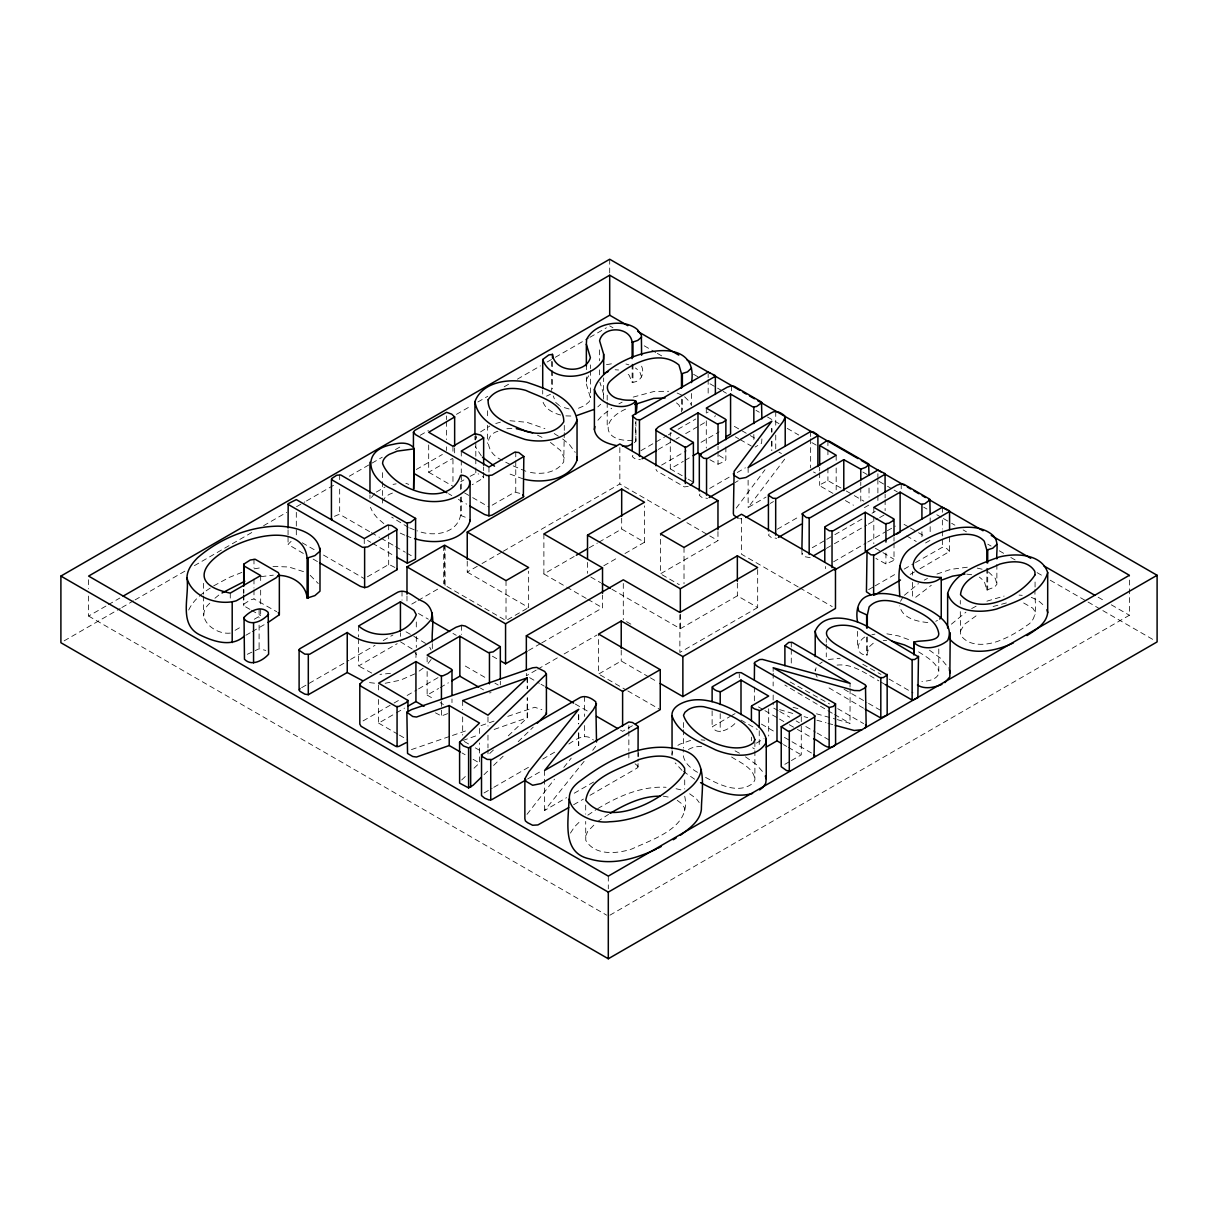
<?xml version="1.0" encoding="UTF-8"?>
<svg xmlns="http://www.w3.org/2000/svg" width="1218" height="1218" viewBox="0 0 1218 1218"><rect width="100%" height="100%" fill="white"/><g stroke="black" fill="none" stroke-linecap="round" stroke-linejoin="round"><path stroke-width="0.75" stroke-dasharray="5 3.75" d="M938.789 648.95L938.774 673.706C936.124 680.116 927.933 680.969 921.889 681.532M603.549 399.154L603.671 377.9M578.459 408.258L584.701 405.579L589.223 401.681L590.395 397.631L586.36 384.233L586.619 379.331L588.827 375.509M589.954 795.324L637.242 768.01L638.141 759.073M415.917 657.507L416.297 649.24M502.653 460.115C488.418 455.913 480.943 434.902 499.41 430.868M564.284 432.694L563.736 461.866C556.245 473.482 539.848 475.233 527.47 471.64M303.343 553.444L288.057 544.385L291.102 541.371M230.278 633.101C214.322 634.943 193.54 617.328 209.785 603.23M873.276 643.211L869.134 646.91L866.653 655.314C851.991 653.777 858.629 636.253 870.352 635.126M894.012 542.893L894.012 559.26L892.855 560.874L885.943 563.919L875.925 558.453M632.584 440.398C602.271 442.027 600.307 420.058 625.991 408.974M816.09 667.799L815.207 671.118L815.207 667.479M475.507 439.942L476.634 436.653M725.867 446.976L725.867 459.688L724.573 461.333L718.026 464.21L709.181 459.353M1035.072 589.299C1033.975 601.479 1039.852 617.937 1026.774 625.55C1017.35 632.279 1007.195 638.141 996.172 641.84C984.494 645.555 967.823 646.469 960.53 634.669L960.302 611.345M996.872 564.33L996.872 584.32L994.543 587.091L986.839 590.03L984.281 581.26L979.409 577.119M960.302 631.335L964.519 624.255L978.983 613.75M832.96 493.381L820.079 485.952L819.958 484.734L827.92 480.668L844.729 490.108M641.612 366.176C644.961 374.078 640.394 382.269 632.142 382.269L629.143 375.19L625.382 372.023M761.905 438.922L761.6 443.276L755.053 447.052M684.714 796.237C691.672 827.555 653.685 838.7 631.959 848.946C617.039 853.833 594.978 856.01 585.782 840.344L585.691 821.45M585.691 835.99L587.715 831.407L596.302 822.637M754.886 750.699L754.886 779.779L753.455 782.778C738.702 795.202 718.087 784.118 703.882 776.49M460.556 497.249L460.556 515.412C456.583 534.443 432.36 537.001 417.028 530.759M188.699 610.035C193.388 599.774 202.827 592.694 212.16 586.848M635.903 421.215L635.903 441.205L634.365 442.728M900.544 601.311L903.223 596.531M570.435 833.112L574.515 826.824L581.214 820.171M784.681 459.125L748.111 507.51L766.061 497.051M595.678 746.299L591.004 752.617M734.85 723.614C729.78 729.003 716.336 736.266 712.454 726.659L730.206 716.412M527.013 814.34L554.525 779.17M736.251 508.119L764.98 469.767M428.097 663.445L431.263 659.334M563.812 767.401L571.227 758.129M584.107 761.326L544.598 810.472L566.583 797.653M371.49 497.446L374.977 493.062M597.886 420.256L602.438 415.231L611.725 408.228M904.365 595.282L918.463 583.62M483.653 472.432L483.653 477.882L472.203 484.734M951.395 624.179L965.92 612.167M915.738 597.262L931.328 585.249M484.003 774.694L488.098 770.735M493.579 765.452L503.141 756.211M518.183 741.671L533.225 727.131M461.683 779.962L465.794 776.049M474 768.223L479.466 763.001L479.466 743.01M493.397 750.014L487.976 755.16L487.976 749.709M508.287 735.839L527.257 717.813L527.257 697.823L527.257 717.813L491.341 730.435M699.924 494.051L699.315 495.33L701.796 497.34L707.536 498.451M597.825 406.873L600.657 404.254M929.913 540.457L923.183 544.339M825.408 566.507L825.637 568.669M632.858 455.334L632.249 456.598L634.745 458.623L640.47 459.719M714.738 416.845L715.347 415.566M769.091 533.986L768.482 535.25L770.979 537.275L776.688 538.371M810.183 557.707L804.474 556.626L801.977 554.586L802.586 553.322M949.583 536.925L949.583 551.465L918.25 569.765M868.739 505.135L862.009 509.017M214.947 598.251L219.042 594.871M587.807 815.177L596.287 809.544M819.714 663.81L822.257 661.953M376.332 492.072L384.995 487.033M249.934 609.35L243.798 605.818L243.722 604.189L250.253 600.002L253.983 598.951L276.73 611.71M419.114 671.103L425.98 666.185M480.547 431.918L489.788 426.072M247.284 654.31L259.099 648.752L265.798 650.442M597.459 821.632L608.558 814.355M213.698 585.858L229.243 577.423L241.864 572.414M597.734 808.63C618.211 796.252 641.658 785.899 666.079 787.285M88.609 596.074L88.609 616.064L106.682 605.635M108.326 604.676L119.836 598.038M64.189 640.82L120.232 608.482M121.876 607.523L133.417 600.87M135.061 599.911L186.156 570.42M194.393 565.654L253.725 531.398M263.606 525.689L286.687 512.367M296.568 506.673L304.82 501.907M306.464 500.963L334.478 484.779M349.307 476.223L382.269 457.192M395.454 449.579L402.047 445.773M420.18 435.298L428.416 430.548M456.43 414.364L471.259 405.807M477.852 402.001L487.748 396.292M504.222 386.776L509.17 383.929M517.406 379.163L540.487 365.842M547.08 362.035L553.672 358.229M555.317 357.285L588.279 338.254M589.923 337.295L606.412 327.779M416.328 469.493L442.362 454.466M428.69 444.966L428.69 472.234L452.578 458.44M460.769 481.749L463.891 479.938M470.133 476.329L475.812 473.36L478.765 474.046M235.074 630.33L241.468 626.631M254.273 619.246L260.667 615.547L260.667 608.284M245.853 635.263L250.634 632.523M252.217 631.594L266.529 623.342M367.379 576.814L387.628 565.122L390.019 564.954L395.728 567.877M492.194 505.166L514.788 492.118L520.862 493.579M640.927 450.66L666.764 435.755M668.377 434.826L671.605 432.953M678.061 429.223L695.813 418.977M658.222 449.472L674.361 440.14M675.99 439.211L679.218 437.353M685.673 433.623L698.584 426.163M700.198 425.234L706.653 421.504M411.76 604.113L416.556 601.342M418.155 600.428L438.891 588.446M467.24 561.178L467.24 572.079L480.364 564.513M482.008 563.553L501.694 552.196M503.339 551.236L619.84 483.972L680.344 518.914M661.602 465.093L686.252 450.858M701.035 442.332L719.107 431.888M670.296 437.962L670.296 468.869L683.313 461.348M684.942 460.404L691.459 456.643M301.638 687.683L348.942 660.369M350.571 659.425L375.037 645.296M383.198 640.592L392.988 634.943M358.61 638.689L358.61 665.957L397.22 643.667M543.883 533.956L543.883 573.952L576.297 555.241M589.268 547.75L597.368 543.061M598.997 542.132L621.682 529.023L644.535 542.223L644.535 505.881M709.668 488.433L730.754 476.253M737.255 472.508L745.37 467.819M734.911 482.648L738.138 480.775M527.029 608.467L506.018 620.601L444.6 585.142L444.6 545.162M603.808 565.746L618.47 557.281M624.986 553.52L644.535 542.223M363.055 720.919L392.424 703.958M394.053 703.03L400.585 699.254M407.116 695.478L416.906 689.83M418.535 688.886L438.115 677.589M378.615 699.482L378.615 723.111L394.83 713.748M396.459 712.804L404.574 708.115M427.137 671.468L427.137 695.097L438.587 688.49M440.216 687.546L448.407 682.811M770.233 503.43L773.476 501.557M717.965 531.535L717.965 540.625L660.476 573.815L660.476 533.834M528.566 650.503L540.076 643.865M541.721 642.921L602.529 607.812L602.529 595.084M777.267 529.251L798.536 516.98M536.194 670.098L526.343 675.792L526.343 672.153M537.838 669.139L557.555 657.75M564.132 653.959L597.003 634.989M812.269 547.719L825.18 540.274M826.794 539.33L833.249 535.6M834.863 534.672L863.927 517.894M871.997 513.235L875.24 511.377M648.798 676.919L621.226 660.993L598.601 674.056L598.601 634.06M611.938 589.253L680.329 628.732L737.347 595.815L757.672 607.538L757.672 567.558M826.337 548.389L832.792 544.659M834.406 543.73L866.698 525.08M868.312 524.151L877.995 518.563M879.609 517.635L884.451 514.833M833.554 561.803L866.12 543M867.734 542.056L885.653 531.718M887.283 530.774L895.413 526.085M757.672 607.538L679.872 652.452L679.872 614.283M484.018 792.964L492.179 788.259M493.808 787.315L529.693 766.609M542.741 759.073L557.418 750.592M568.836 744C575.886 739.235 585.569 732.581 593.41 740.011M527.577 779.002L542.101 770.613M632.431 725.7L622.611 731.363L619.353 729.491M868.662 589.603L873.504 586.802M875.118 585.873L896.113 573.754M904.182 569.095L913.865 563.508M915.479 562.579L942.351 547.293L947.025 548.755L949.583 551.465M910.181 574.424L916.636 570.694M574.226 793.222L593.623 782.032M573.632 804.733L583.422 799.084M731.82 715.484L735.048 713.626M756.378 743.147L764.067 738.702M837.284 719.61L850.103 723.355L833.736 714.083M784.834 764.341L789.766 761.494M791.411 760.55L801.277 754.856L801.277 723.949M609.944 915.16L1129.39 615.257L1129.39 575.277M935.774 621.317L937.495 620.373M546.501 396.154L550.445 394.282M447.645 713.641L441.434 715.971L435.45 712.834M971.675 608.558L976.242 606.153M618.927 403.828L622.124 402.168M924.264 580.118L927.461 578.459M414.79 673.874L400.463 680.162L384.599 683.389M334.463 516.341L338.406 514.651L340.705 514.94L369.77 531.718M986.9 601.174L1004.089 596.074M392.424 493.077L389.227 494.401A21.97 12.682 0 0 0 383.365 500.156M633.193 397.098L654.249 391.42L668.652 391.298M936.962 574.028L950.832 569.354L967.853 567.146M688.261 486.378L684.44 486.911L656.959 471.046L655.969 469.402M993.096 606.518L1008.976 602.225M707.125 412.445L708.16 412.08M462.673 740.559L478.796 734.865M411.456 749.603L450.69 736.068M452.472 735.459L468.519 729.917M481.003 725.608L495.284 720.691M507.769 716.382L534.778 707.262L541.873 709.698M460.556 515.412L468.047 518.274M495.756 423.514L500.4 422.174M828.377 659.501L840.131 658.268M690.636 740.392L679.811 744.198A25.426 14.677 0 0 0 677.238 745.858M390.476 673.371L379.955 674.361M606.488 364.669L614.831 363.238M871.86 634.791L874.905 634.121M261.063 576.632L273.319 575.155M254.349 568.836L262.951 567.344M393.033 484.383L396.154 483.866M489.453 692.92L491.052 692.677M837.086 665.104C852.676 663.353 866.044 673.874 878.894 680.877M506.886 428.751L513.113 428.371M272.984 566.4L288.818 566.994L304.591 571.958M883.278 640.607L886.613 640.531M509.992 420.728L526.952 422.326L544.918 428.66M565.852 415.886L571.318 416.038M790.132 681.989L829.565 703.943M966.757 574.15L973.624 574.957M615.136 369.77L618.607 369.998M1019.055 595.1L1022.222 595.343M739.554 518.655L741.412 518.838M569.111 408.974L560.63 406.599M886.887 633.832L898.534 635.918L911.414 640.607M701.111 739.859L704.826 740.224M927.796 622.535C917.063 621.576 902.005 618.211 899.737 605.818M369.541 682.598L376.941 683.496M663.262 796.161L670.585 797.455M977.247 568.09L982.454 569.308M676.066 788.731L680.892 789.843M793.101 707.293L798.49 708.785M816.486 713.794L835.685 719.168M804.093 716.641L807.747 717.661M816.913 720.219L826.063 722.776M827.905 723.279L833.401 724.817M792.796 713.459L776.155 708.632M405.883 483.318L408.746 484.368M523.024 478.826L506.703 472.889M560.661 415.034C553.368 413.146 545.344 409.157 542.802 401.544M525.856 471.259L512.458 465.565M404.802 535.189L398.621 532.373M406.34 535.798L410.938 537.61M409.659 527.912L415.323 530.256M1023.683 602.986L1032.834 608.208L1034.828 611.39L1035.072 614.74M677.117 393.018L683.176 395.728M1031.265 597.307L1038.117 600.444L1045.501 606.929M371.734 673.067L358.61 665.957M537.503 435.176L544.111 438.419M505.714 462.216L510.784 464.728M813.457 471.975L815.466 472.995M731.592 757.017C740.255 762.666 753.927 767.888 754.886 779.779M862.77 664.252L880.995 674.407M408.243 527.318L391.754 517.178M735.063 750.867L739.737 753.363M778.119 710.596L773.141 707.78L773.186 702.299M779.764 711.525L789.645 717.189M1098.149 597.216L1104.726 601.022M1111.303 604.813L1129.39 615.257M609.7 325.876L612.989 327.779M644.231 345.805L655.726 352.459M657.37 353.403L662.303 356.25M693.544 374.276L700.106 378.082M709.972 383.777L721.482 390.415M723.127 391.359L726.415 393.262M755.997 410.344L759.286 412.247M767.507 416.998L779.018 423.636M787.239 428.386L798.749 435.024M811.888 442.621L816.821 445.468M862.846 472.036L869.424 475.827M879.289 481.521L885.867 485.327M887.511 486.271L892.444 489.118M894.088 490.062L897.377 491.965M923.67 507.145L926.959 509.048M936.825 514.742L941.758 517.589M943.402 518.533L949.979 522.339M951.623 523.283L954.912 525.186M963.134 529.921L966.422 531.824M987.783 544.172L991.071 546.06M999.293 550.81L1004.226 553.657M1010.803 557.448L1015.736 560.295M1037.097 572.643L1043.674 576.434M1050.251 580.225L1086.41 601.113M1088.055 602.057L1101.209 609.655M1102.853 610.599L1153.811 640.013M734.332 426.361L748.72 434.674M750.318 435.587L758.312 440.2M778.957 452.122L781.438 453.568M846.327 491.021L852.691 494.706M854.29 495.619L863.851 501.131M904.06 524.364L908.887 527.15M910.501 528.079L916.941 531.794M918.555 532.723L923.381 535.509M735.367 436.836L738.565 438.678M740.163 439.607L751.354 446.062M845.399 500.568L853.453 505.211M906.573 535.89L916.24 541.477M719.092 455.471L725.867 459.688M875.331 548.222L881.421 551.754M882.943 552.637L894.012 559.26M670.296 468.869L686.495 478.217M688.124 479.161L692.981 481.963M686.891 522.689L708.145 534.961M709.789 535.905L717.965 540.625M798.216 586.954L741.503 554.22L741.503 517.863M799.83 587.898L832.229 606.61M889.003 679.02L913.013 692.875M880.507 681.821L885.349 684.607M662.044 574.729L679.309 584.701M844.059 689.266L866.896 702.451M868.525 703.395L881.573 710.916M863.516 708.191L826.23 686.282M428.69 472.234L452.959 486.256M464.53 492.925L471.046 496.685M472.675 497.629L488.966 507.038M837.68 708.632L863.638 723.614M832.244 713.23L784.849 685.034M448.513 493.686L451.802 495.589M458.379 499.38L466.585 504.115M590.776 577.028L600.55 582.676M543.883 573.952L565.061 586.178M566.69 587.122L586.239 598.403M587.868 599.347L602.529 607.812M626.539 621.667L631.381 624.469M796.161 720.934L799.389 722.807M805.844 726.522L815.542 732.125M817.156 733.053L830.067 740.514M758.433 706.897L763.305 709.698M764.919 710.642L777.906 718.133M779.52 719.077L787.635 723.751M789.264 724.695L795.75 728.44M797.379 729.384L811.98 737.803M761.417 724.101L774.557 731.683M784.422 737.377L812.345 753.5M741.001 720.051L757.291 729.46M783.479 744.579L786.706 746.451M788.335 747.38L801.277 754.856M467.24 572.079L528.642 607.538L528.642 571.181M650.427 677.847L656.913 681.593M371.383 532.662L379.453 537.321M381.082 538.249L393.993 545.71M395.606 546.638L405.289 552.226M406.903 553.17L413.359 556.885M367.562 540.457L370.805 542.314M372.419 543.243L395.013 556.306M600.215 674.985L626.174 689.967M627.803 690.91L660.247 709.637M302.247 542.802L316.939 551.282M323.47 555.058L364.258 578.611M418.474 613.507L428.34 619.201M452.974 633.436L456.263 635.324M492.407 656.197L497.34 659.045M529.602 677.665L539.391 683.328M541.02 684.257L544.279 686.145M575.292 704.05L588.34 711.586M313.117 559.077L317.989 561.894M406.036 631.822L412.263 635.415M413.815 636.314L425.858 643.591M465.306 666.048L486.682 678.38M494.904 683.131L498.192 685.034M400.433 641.81L412.4 649.148M480.41 688.063L483.561 689.89M427.137 695.097L433.638 698.858M440.155 702.619L443.398 704.491M251.456 610.233L260.667 615.547M464.256 741.473L468.991 744.213M475.324 747.867L481.643 751.506M461.942 752.891L465.139 754.734M473.102 759.332L479.466 763.001M378.615 723.111L397.844 734.21M399.443 735.139L407.467 739.768M88.609 616.064L606.655 915.16M918.585 651.843C926.243 656.791 935.47 661.709 938.789 670.768M745.477 756.835L756.469 764.63L764.036 773.278M694.641 779.216L683.405 771.451M752.678 747.776L754.444 748.887M929.425 650.153L940.616 658.253L948.837 668.24M554.205 433.532L559.854 437.14M697.518 772.319C689.358 767.797 681.212 760.047 683.511 749.801M635.08 763.777L638.141 766.335M550.429 442.423L560.6 450.508L564.284 458.135M689.647 793.801L696.3 798.643L699.223 802.571M988.514 572.003L995.456 578.58L996.872 584.32M684.577 396.779L690.119 402.29L691.443 405.609M310.194 575.307L318.294 583.544M677.208 800.302L682.217 804.093L684.623 808.204L684.714 812.604M562.67 438.952L569.278 444.372L575.231 452.365M559.458 405.609L555.91 402.656L553.2 395.941M676.508 402.899L678.928 404.985L680.634 408.928M383.822 523.588L377.336 518.031L372.891 512.565L370.439 507.282M682.019 770.4L675.168 762.925M482.587 476.253L483.653 477.882M635.903 441.205L635.537 422.616M481.354 455.913L475.385 446.686M815.801 674.665L817.171 677.147M413.907 650.229L416.297 654.69M429.756 647.245L431.035 649.986M603.671 394.267L599.895 382.193M641.612 377.078L640.013 372.495L637.577 369.709A25.106 14.494 0 0 0 635.415 368.019M1035.072 582.021L1035.072 587.472M987.707 568.41L987.707 590.228M986.839 568.212L986.839 590.03M960.302 600.444L960.302 604.082M942.351 507.297L942.351 512.748M942.351 520.025L942.351 529.114M942.351 530.926L942.351 547.293M930.171 517.894L930.171 534.26M921.919 531.748L921.919 539.026M912.556 571.47L912.556 575.109M912.556 582.371L912.556 598.738M901.213 483.79L901.213 491.067M894.012 537.442L894.012 541.081M885.943 553.018L885.943 563.919M885.121 494.249L885.121 497.888M885.121 499.7L885.121 510.616M877.889 473.726L877.889 477.349M877.889 479.176L877.889 493.716M877.889 495.528L877.889 502.806M873.808 507.358L873.808 514.635M873.808 516.447L873.808 543.715M869.028 488.053L869.028 497.142M867.307 636.968L867.307 655.147M866.653 637.136L866.653 655.314M860.776 481.902L860.776 485.54M860.776 487.352L860.776 501.892M857.624 631.366L857.624 647.717M850.103 683.374L850.012 687.043M850.103 688.825L850.012 723.401M836.172 455.258L836.172 460.709M836.172 467.986L836.172 489.788M827.92 440.688L827.92 447.95M827.92 449.777L827.92 457.039M827.92 467.956L827.92 480.668M826.276 638.674L826.276 642.312M826.276 644.124L826.276 656.852M819.668 467.255L819.668 470.894M819.668 472.721L819.668 485.434M810.64 431.537L810.64 436.988M810.64 438.815L810.64 467.895M801.916 550.262L801.916 553.901M801.277 716.686L801.277 722.137M791.274 642.038L791.274 647.489M791.274 649.301L791.274 663.84M775.744 411.456L775.744 425.995M775.744 435.085L775.744 449.625M773.186 667.769L773.141 671.423M773.186 673.219L773.141 685.962M773.186 695.036L773.141 700.517M771.847 428.492L771.847 432.131M771.847 441.221L771.847 450.31M771.77 428.447L771.77 432.086M771.77 441.175L771.77 450.264M768.68 708.769L768.68 736.037M759.24 730.785L759.24 747.136M754.886 741.61L754.886 748.872M754.353 687.089L754.353 701.629M753.835 434.491L753.835 439.957M751.415 737.164L751.415 740.803M748.111 467.529L748.156 473.01M748.111 480.242L748.156 507.541M739.28 674.072L739.28 677.71M737.347 583.087L737.347 595.815M731.485 385.801L731.485 393.079M720.203 713.611L720.203 731.79M718.026 446.032L718.026 449.67M718.026 451.497L718.026 464.21M712.119 710.764L712.119 727.131M708.16 373.911L708.16 377.55M708.16 379.361L708.16 393.901M706.288 408.091L706.288 413.541M706.288 420.819L706.288 448.087M691.535 393.505L691.535 404.406M684.714 779.885L684.714 788.975M684.014 547.43L684.014 583.772M683.511 722.533L683.511 727.983M683.511 729.81L683.511 747.974M682.369 399.397L682.369 410.299M681.501 399.2L681.501 411.928M680.329 614.192L680.329 628.732M672.047 750.486L672.047 755.936M670.296 432.512L670.296 436.151M638.141 751.795L638.141 757.246M638.065 752.724L638.065 756.363M638.065 763.64L638.065 767.264M632.964 364.258L632.964 382.437M632.142 364.106L632.142 382.269M628.853 725.608L628.853 729.247M628.853 731.059L628.853 751.049M628.853 752.876L628.853 760.139M623.296 583.452L623.296 619.81M621.682 518.122L621.682 529.023M621.226 650.077L621.226 660.993M619.84 447.63L619.84 483.972M609.7 259.236L609.7 274.05M608.3 876.123L608.3 888.851M607.203 395.18L607.203 400.646M607.203 402.458L607.203 427.899M599.591 349.855L599.591 360.756M599.591 369.846L599.591 375.296M590.395 364.913L590.395 368.552M590.395 370.379L590.395 397.631M587.518 562.427L587.518 573.328M586.36 366.055L586.36 369.693M586.36 376.956L586.36 384.233M585.691 805.083L585.691 814.172M584.488 696.452L584.488 716.443M584.488 725.532L584.488 736.433M578.748 714.783L578.748 723.873M578.748 732.962L578.748 745.675M578.641 714.722L578.641 723.812M578.641 732.886L578.641 745.614M564.284 425.417L564.284 430.868M552.47 361.624L552.47 368.902M552.47 370.714L552.47 388.892M551.632 361.396L551.632 368.658M551.632 370.485L551.632 390.476M544.598 770.476L544.644 810.503M542.71 390.399L542.71 394.038M527.257 677.832L527.257 688.733L527.196 677.802M515.762 451.848L515.762 459.11M515.762 460.937L515.762 491.828M506.018 580.621L506.018 618.79M500.324 681.182L500.324 684.821M488.966 467.042L488.966 474.32M487.976 716.991L487.976 726.08M487.976 735.17L487.976 747.898M487.611 410.74L487.611 418.018M487.611 425.28L487.611 443.459M483.653 466.981L483.653 470.62M479.466 728.471L479.466 735.733M475.812 433.38L475.812 440.642M475.812 442.469L475.812 457.009M475.812 458.821L475.812 466.098M475.812 467.91L475.812 473.36M474.944 436.135L474.944 439.774M462.673 700.563L462.673 709.652M462.673 716.93L462.673 735.109M461.607 625.367L461.607 634.456M461.272 451.056L461.272 458.333M461.272 460.145L461.272 472.873M461.348 475.187L461.272 491.052M461.348 496.99L461.348 515.168M460.556 484.52L460.556 489.971M454.649 447.874L454.649 453.324M452.959 446.26L452.959 451.711M452.959 458.988L452.959 484.429M451.985 698.965L451.985 702.603M446.58 415.947L446.58 419.586M446.58 421.398L446.58 439.576M446.58 446.854L446.58 450.477M445.088 545.436L445.088 585.432M443.687 545.694L443.687 583.864M441.434 701.416L441.434 715.971M432.314 643.637L432.314 650.899M427.137 656.928L427.137 664.191M416.297 621.972L416.297 629.249M416.297 636.512L416.297 647.428M406.979 595.967L406.979 603.245M402.016 591.095L402.016 600.185M400.433 632.721L400.433 636.359M388.679 524.836L388.679 532.114M388.679 533.926L388.679 564.832M382.604 472.645L382.604 479.907M382.604 481.734L382.604 496.274M382.604 498.086L382.604 503.552M378.615 684.942L378.615 692.205M369.967 494.95L369.967 498.588M364.258 538.63L364.258 545.892M358.61 625.976L358.61 636.877M339.67 474.594L339.67 481.856M339.67 489.134L339.67 514.575M296.309 512.352L296.309 537.793M288.057 529.845L288.057 535.296M288.057 537.108L288.057 544.385M260.667 575.566L260.667 582.828M260.667 590.106L260.667 606.457M259.099 608.772L259.099 617.861M259.099 625.123L259.099 648.752M253.983 558.955L253.983 568.045M253.983 578.961L253.983 588.05M253.983 589.862L253.983 598.951M243.798 589.451L243.798 593.09M243.798 594.902L243.798 605.818M243.722 589.649L243.722 593.288M243.722 595.1L243.722 604.189M230.278 593.105L230.278 600.383M203.604 583.3L203.604 594.201M203.604 596.028L203.604 616.019M88.609 579.722L88.609 588.812M625.93 364.015A25.106 14.494 0 0 1 628.884 364.852M671.986 754.521A25.426 14.677 0 0 1 672.564 751.658M688.398 749.527A16.397 9.47 0 0 1 701.705 746.527"/><path stroke-width="1.5" d="M244.27 636.192C231.42 647.748 213.409 641.49 199.843 634.882C178.056 624.332 189.749 596.378 186.948 577.865C187.1 569.826 192.2 563.264 197.59 557.753C219.727 538.66 248.548 526.633 277.932 526.146C293.888 526.465 318.324 532.083 319.984 551.191L314.914 555.606L307.119 558.088C300.541 497.127 143.298 575.338 230.278 593.105L260.667 575.566L243.798 565.822L243.722 564.208L250.253 560.021L255.156 559.26L278.267 572.612L279.348 574.713L279.348 614.709L268.112 622.428M632.142 358.64L632.142 342.288C630.163 326.272 603.001 325.678 599.591 340.766L603.671 354.271L603.549 359.173C592.587 379.742 550.841 383.944 542.71 359.508L548.77 354.956L552.47 354.362C554.449 372.601 585.584 374.505 590.395 357.65L586.36 344.237L586.619 339.35C593.592 325.724 611.756 321.187 625.93 324.034A25.106 14.494 0 0 1 637.577 329.728L641.368 335.224L641.612 355.275M817.887 466.616L817.902 435.009L813.457 431.994L810.64 431.537L748.156 467.545L782.991 421.717L785.214 417.241L784.605 415.749C781.027 412.719 775.775 409.827 771.329 412.841L699.315 454.634L699.315 490.991M596.515 741.99L595.815 701.872C591.217 697.807 584.336 694.397 578.626 698.371L481.536 754.688L482.48 756.713L487.154 759.423L492.057 759.514L578.748 709.333L529.008 771.527L524.867 778.774L524.867 818.755L525.4 820.932L527.607 822.713L532.647 825.256L537.899 824.936L568.745 807.564M638.065 750.912L638.141 726.354L632.523 722.502L628.853 721.969L544.598 770.476L593.303 709.729L596.515 703.821M857.624 622.276C855.417 611.314 857.639 597.81 870.352 595.145C882.502 591.583 895.382 594.475 906.984 598.708C921.234 606.518 957.683 618.774 947.604 640.577C939.124 647.534 924.934 650.914 915.479 643.835C909.572 638.552 938.865 644.307 938.774 633.725C936.551 617.8 916.956 611.68 904.532 604.95C893.525 600.718 878.178 596.759 869.134 606.914L867.307 615.151L867.307 627.879M950.238 632.766L949.827 676.888L944.909 682.643M766.244 739.037L765.711 743.315C755.008 759.773 731.211 756.287 715.499 749.862C699.482 741.823 678.533 734.226 672.047 715.956A25.426 14.677 0 0 1 679.811 704.202C696.391 695.113 716.154 701.507 731.942 709.211C744.716 716.702 761.692 723.583 766.244 739.037L766.244 779.018L765.711 783.296L764.006 785.915M413.648 448.924L397.251 451.117L389.227 454.405A21.97 12.682 0 0 0 382.604 463.556C392.029 489.469 449.046 510.372 460.556 475.431L461.348 475.187C470.909 475.751 472.63 485.906 464.652 491.128C444.007 508.454 413.694 501.709 392.409 489.164C366.755 478.339 360.558 449.792 393.033 444.403C399.976 442.591 409.324 441.86 414.074 448.376L413.648 488.92L414.074 448.376M470.072 480.851L470.072 520.847C463.51 542.832 433.166 544.613 414.531 538.6M432.314 612.73L431.263 619.338C412.43 643.911 372.708 651.965 347.237 632.523L309.676 654.218L304.804 654.142L299.126 650.305L300.009 648.631L396.246 593.075C405.229 587.046 413.815 597.596 421.611 600.824C438.115 607.736 431.065 628.092 432.314 641.81M754.353 679.811L754.521 662.455L759.712 659.562L762.392 659.395L850.103 683.374L784.894 645.707L788.777 642.373L792.248 642.404L865.465 684.942L866.165 726.095L865.252 727.801M616.552 445.605C607.675 443.763 595.861 439.911 594.399 429.528L594.399 389.547C601.829 356.904 700.685 324.688 691.535 382.589M594.399 429.528L594.932 426.528M899.737 596.729C899.173 578.961 894.941 556.047 914.261 546.319C927.857 537.062 943.219 530.074 959.601 527.714C970.944 526.435 983.718 527.333 992.7 535.174C999.597 541.203 996.035 551.023 996.872 558.879M1047.693 572.597C1041.527 593.973 1015.462 601.951 996.613 609.03C980.17 613.446 953.74 612.654 947.634 593.501C954.105 572.247 979.942 564.117 998.897 557.098C1015.279 552.835 1041.557 553.551 1047.693 572.597L1047.693 612.593C1046.521 623.723 1035.498 629.995 1027.018 635.568M288.057 528.018L288.194 503.658L296.309 499.624L364.334 538.584L387.628 525.125L391.678 525.552L396.764 528.871L397.053 569.659L367.729 586.893L364.624 587.624L360.33 586.345L319.618 562.838M415.612 518.442L410.344 522.552L406.325 522.842L332.042 479.953L331.631 478.583L336.701 475.233L340.705 474.959L415.612 518.442L415.475 559.153L407.36 563.188L396.626 557.235M701.385 769.517C698.538 785.884 681.486 794.09 668.956 802.449C650.747 812.71 630.741 821.023 609.594 821.754C585.721 824.982 550.81 800.926 581.214 780.175C609.03 759.225 645.205 740.179 680.892 749.862C709.378 755.799 701.507 788.381 701.385 809.498C699.939 821.313 689.16 828.636 680.405 835.259M332.042 519.949L331.631 518.563M930.171 499.715L924.827 503.75L921.082 504.282L900.117 492.163L873.808 507.358L893.616 518.807L892.855 520.878L888.851 523.192L885.075 523.74L865.252 512.291L833.021 530.911L829.306 530.804L824.799 527.79L825.408 526.511L897.042 485.145L901.213 483.79L904.06 484.368L929.821 499.243L930.171 514.255M815.207 631.137C824.297 610.279 854.579 618.47 869.789 627.94L918.509 656.883L914.627 659.547L911.14 659.517L864.384 632.523C849.905 617.968 804.687 626.524 839.172 646.453L887.176 674.97L883.309 677.619L879.807 677.604L832.564 650.336C825.454 645.723 816.121 640.485 815.207 631.137L815.207 656.578M761.905 402.579L756.652 406.477L752.952 406.995L730.572 394.069L706.288 408.091L725.486 419.175L725.608 420.423L722.685 422.539L717.174 423.971L697.975 412.887L670.296 428.873L693.392 442.484L686.602 446.991L684.44 446.915L656.959 431.05L655.969 429.406L658.314 427L727.313 387.157L731.485 385.801L734.332 386.38L761.509 402.062L761.905 418.931M693.392 442.484L693.392 482.48L690.225 485.343M738.123 518.107L733.86 515.26L733.358 513.6L734.119 471.32L771.847 421.23L707.536 458.455L703.791 458.333L699.315 454.634M577.043 420.119C569.765 439.896 543.106 443.687 524.806 439.378C505.942 432.755 478.491 424.184 474.944 401.605C482.206 381.873 508.698 378.174 526.952 382.33C545.969 388.831 573.221 397.586 577.043 420.119L577.043 460.099C569.765 479.877 543.106 483.668 524.806 479.359M500.324 646.651L493.183 651.874L488.311 652.65L459.856 636.222L427.137 655.101L451.543 669.2L451.604 670.813L447.645 673.661L442.971 675.792L440.337 675.67L415.932 661.572L378.615 683.115L407.954 700.441L406.218 702.634L398.773 706.486L395.941 706.425L361.015 686.267L359.812 684.135L363.055 680.938L456.065 627.24L461.607 625.367L465.306 626.052L500.324 646.651L500.324 679.37M691.535 368.049L687.424 371.932L681.501 373.759L678.928 364.989C657.979 347.693 627.3 365.567 610.401 380.99C602.499 388.618 611.543 398.301 620.175 399.123C632.934 402.762 639.541 394.221 635.903 413.937M996.872 544.339L992.761 548.222L986.839 550.049L984.281 541.279C961.352 514.301 867.033 573.967 941.24 577.499L941.24 617.496L939.702 619.018M869.028 464.423L865.709 467.331L860.776 469.174L843.785 459.658L776.688 498.39L772.958 498.269L768.482 495.269L769.091 493.99L836.172 455.258L819.668 445.453L826.687 440.87L828.803 440.916L868.617 463.906L869.028 475.324M641.612 337.097L637.76 340.416L632.142 342.288M814.812 715.864L814.035 717.372L790.101 731.196L788.107 731.165L781.225 726.72L801.277 714.875L776.993 700.852L760.078 710.612L754.444 708.891L751.673 706.912L751.765 705.816L768.68 696.057L741.001 680.07L721.01 691.611C718.041 691.9 712.591 689.571 712.454 686.678L736.662 672.701L741.153 672.656L812.345 713.52L814.812 715.864L814.035 757.368M866.165 686.099L865.252 687.805L859.695 690.667L854.183 690.499L773.186 667.769L835.533 703.867L833.416 706.394L829.154 707.551L756.804 665.972L754.353 663.46M635.903 401.209C623.997 412.506 598.617 404.635 594.399 389.547M941.24 577.499C929.334 588.796 903.969 580.925 899.737 565.837M279.348 574.713L276.06 577.85L236.322 600.779C218.753 606.092 191.698 597.292 186.948 577.865M413.435 446.793L413.435 432.253L414.699 430.441L446.58 412.308L451.695 414.135L454.649 416.967L454.649 446.062M546.41 674.041L473.056 745.279L468.61 747.928L463.449 745.964L459.582 742.249L479.466 723.02L449.214 705.542L416.48 717.037L412.735 716.504L406.858 712.18L411.456 709.622L532.738 667.784L536.727 667.388L544.735 671.499L546.41 674.041L546.41 714.022L537.336 723.172M244.042 617.435C249.675 611.131 260.972 604.904 268.188 612.365L268.615 654.203C262.997 660.506 251.684 666.733 244.468 659.273L244.042 617.435L244.468 619.277C251.684 626.752 262.997 620.525 268.615 614.222M397.053 529.678L367.729 546.912L362.568 547.339L288.057 504.389M454.649 416.967L428.69 432.253L452.959 446.26L474.822 433.638L480.836 435.146L483.653 437.901L483.653 465.169M483.653 437.901L461.272 451.056L488.966 467.042L514.788 452.137L518.761 452.502L523.831 456.506L492.072 475.127L486.896 475.568L415.658 434.719L413.435 432.253M523.831 456.506L523.344 497.051L492.072 515.107L488.951 515.838L484.657 514.559L469.874 506.018M481.262 777.343L473.056 785.275L468.61 787.909L459.612 783.128L459.582 742.249M817.887 435.724L745.888 477.502L739.554 478.674L733.86 475.279L733.358 473.604M638.065 727.283L541.02 783.585L532.647 785.26L525.4 780.951L524.867 778.774M632.188 450.462L632.858 415.338L708.16 372.099L715.347 375.586L715.392 394.449M715.392 376.271L640.47 419.738L636.725 419.616L632.188 415.932M801.916 548.45L802.586 513.326L877.889 470.087L885.06 473.574L885.121 492.437M885.121 474.259L810.183 517.726L806.453 517.604L801.916 513.92M870.916 594.81L866.44 591.811L867.049 550.551L942.351 507.297L949.538 510.799L949.583 529.663M949.583 511.484L874.661 554.936L870.916 554.829L866.379 551.13M362.385 680.573L347.237 672.519L308.306 694.702L304.804 694.123L300.13 691.428L299.126 690.301L300.009 688.612M759.636 789.888L763.153 787.239M610.142 813.32C625.291 804.382 642.114 795.978 660.141 796.176M222.026 592.968L244.818 581.23M406.218 742.63L398.773 746.467L395.941 746.421L361.015 726.263L359.812 724.116L359.812 684.135M673.25 839.75L676.112 837.954M60.9 576.084L609.7 259.236L1157.1 575.277L1157.1 641.916L608.3 958.764L60.9 642.723L60.9 576.084L608.3 892.124L1157.1 575.277M609.7 275.222L88.609 576.084L608.3 876.123L1129.39 575.277L609.7 275.222L609.7 315.218L123.125 596.135M406.979 594.156L406.979 566.888L444.6 545.162L506.018 580.621L528.642 567.558L467.24 532.099L467.24 559.366M467.24 532.099L619.84 443.991L717.965 500.644L717.965 529.723M642.084 458.79L656.609 450.401M400.433 601.814L358.61 625.976C375.281 640.683 408.274 635.644 416.297 614.709L413.907 610.248L400.433 601.814L400.433 630.894M587.518 558.788L587.518 535.159L644.535 502.242L621.682 489.042L543.883 533.956L602.529 567.816L602.529 593.273M693.088 455.699L697.975 452.883L701.172 454.725M725.715 436.866L730.572 434.065L730.572 394.069M576.297 555.241L587.639 548.679M709.15 497.523L733.312 483.576M717.965 500.644L660.476 533.834L684.014 547.43L741.503 514.24L835.472 568.486L835.472 608.467L682.872 696.574L660.156 683.465M406.979 566.888L505.561 623.799L602.529 567.816M526.343 670.326L526.343 635.796L623.296 579.814L679.872 612.471L757.672 567.558L737.347 555.819L680.329 588.751L587.518 535.159M407.817 706.242L415.932 701.568L424.062 706.257M451.68 680.923L459.856 676.203L478.826 687.15M745.888 517.483L768.604 504.374M500.628 660.948L505.561 663.795L526.922 651.447M835.472 568.486L682.872 656.593L621.226 620.997L598.601 634.06L660.247 669.656L660.247 709.637L635.705 723.812M778.332 537.427L801.246 524.197M813.411 555.85L824.723 549.318M526.343 635.796L622.611 691.382L660.247 669.656M834.635 569.963L865.252 552.287L865.252 512.291M896.829 534.063L900.117 532.159L900.117 492.163M525.963 779.931L492.057 799.495L489.134 799.998L484.612 798.171L481.506 795.582L481.536 754.688M874.661 594.932L900.483 580.012M766.229 747.06L776.993 740.833L781.849 743.65M632.157 444.083L627.772 446.047L622.459 446.26M657.979 848.246L661.115 846.586M593.805 409.507L576.936 415.49M605.239 372.815L608.406 371.429M656.411 849.083C635.872 858.69 612.06 865.785 589.588 858.888C561.011 852.92 568.791 820.293 568.973 799.084M634.715 404.498L653.624 398.408L665.043 397.997M941.468 580.164L952.537 576.129L964.93 574.074M941.925 684.394C934.419 687.409 924.766 689.723 917.428 685.034M1013.315 642.921C993.903 652.178 965.752 657.157 949.812 639.176M861.948 729.704L854.183 730.495L835.228 725.334M460.358 751.963L449.214 745.538L416.48 757.033L412.735 756.5L407.543 753.455L406.858 712.18M857.624 607.736L858.979 611.329L867.307 615.151M781.225 726.72L781.225 766.716L786.508 770.522L790.101 771.177M752.602 793.405C734.698 798.673 716.169 791.167 700.563 782.641M278.206 575.398C291.574 575.322 305.931 583.879 307.119 598.084L314.914 595.602L319.984 591.172L320.014 548.085M865.145 709.135L880.812 717.981L887.176 714.966L887.146 674.33M885.349 684.607L911.14 699.497L913.226 699.924L917.854 697.655L918.494 656.243M813.609 738.747C820.11 741.046 828.925 752.754 835.594 744.533L835.533 703.867M516.295 428.66L532.555 432.74M892.109 641.201L904.532 644.946L914.261 649.544M609.7 315.218L627.788 325.663M637.653 331.357L678.776 355.093M686.998 359.843L710.018 373.134M713.306 375.037L739.63 390.232M742.919 392.12L746.208 394.023M749.496 395.926L754.429 398.773M757.718 400.676L858.035 458.592M861.324 460.495L881.056 471.884M884.344 473.787L904.091 485.175M907.38 487.078L910.668 488.981M913.957 490.869L918.89 493.716M922.178 495.619L925.467 497.523M928.755 499.426L946.843 509.87M950.131 511.758L983.033 530.759M991.254 535.494L1030.717 558.286M1043.872 565.883L1094.86 595.313M446.869 492.742L413.937 473.421M602.164 583.605L610.309 588.309M431.614 621.104L449.701 631.533M545.923 687.089L573.663 703.106M596.5 716.291L617.709 728.547M494.508 466.159L482.495 457.252M278.267 612.593L279.348 614.709M522.644 494.736L523.831 496.502M814.126 754.764L814.812 755.845M865.465 724.923L866.165 726.095M396.764 568.852L397.053 569.659M469.752 519.842L470.072 520.847M949.309 669.748L950.238 672.762M765.315 775.988L766.244 779.018M1046.932 609.716L1047.693 612.593M546.212 712.85L546.41 714.022M576.708 456.689L577.043 460.099M987.707 550.231L987.707 562.96M986.839 550.049L986.839 562.762M947.634 593.501L947.634 628.031M921.919 504.48L921.919 519.02M914.094 641.719L914.094 652.62M913.835 642.175L913.835 654.903M912.145 659.912L912.145 699.893M894.012 519.264L894.012 535.631M885.943 523.923L885.943 542.101M880.812 677.984L880.812 717.981M873.641 555.317L873.641 595.313M866.653 615.318L866.653 628.046M860.776 469.174L860.776 480.09M843.785 459.658L843.785 490.549M832.031 531.276L832.031 567.618M829.154 707.551L829.154 747.532M824.784 527.074L824.784 561.62M819.668 445.453L819.668 465.443M809.178 518.107L809.178 554.464M789.294 731.379L789.294 771.375M785.214 417.241L785.214 446.321M784.894 645.707L784.894 665.713M776.993 700.852L776.993 740.833M775.683 498.771L775.683 535.113M768.421 494.584L768.421 530.926M759.24 710.794L759.24 727.146M753.835 407.238L753.835 423.59M751.415 706.273L751.415 720.812M741.001 680.07L741.001 714.601M737.347 555.819L737.347 581.275M725.867 419.708L725.867 439.698M720.203 691.809L720.203 704.522M718.026 424.229L718.026 444.22M712.119 687.135L712.119 701.675M706.547 458.821L706.547 495.178M697.975 412.887L697.975 452.883M685.323 447.143L685.323 483.5M682.872 656.593L682.872 696.574M682.369 373.941L682.369 386.669M681.501 373.759L681.501 388.298M680.329 588.751L680.329 612.38M672.047 715.956L672.047 748.674M655.969 429.406L655.969 465.763M639.45 420.119L639.45 456.461M635.537 400.798L635.537 413.526M632.964 342.456L632.964 356.996M622.611 691.382L622.611 725.913M621.682 489.042L621.682 516.31M621.226 620.997L621.226 648.265M608.3 892.124L608.3 958.764M603.671 354.271L603.671 374.261M586.36 344.237L586.36 366.055M552.47 354.362L552.47 358.001M542.71 359.508L542.71 388.588M505.561 623.799L505.561 663.795M490.732 760.002L490.732 799.982M489.453 652.924L489.453 683.831M488.951 475.857L488.951 515.838M474.944 401.605L474.944 434.324M470.681 747.213L470.681 787.193M468.61 747.928L468.61 787.909M459.856 636.222L459.856 676.203M451.985 669.885L451.985 695.326M449.214 705.542L449.214 745.538M441.434 675.975L441.434 699.604M415.932 661.572L415.932 701.568M407.954 700.441L407.954 711.342M407.36 523.207L407.36 563.188M397.068 706.714L397.068 746.71M369.967 462.231L369.967 493.138M364.624 547.643L364.624 587.624M347.237 632.523L347.237 672.519M331.433 479.344L331.433 519.34M308.306 654.721L308.306 694.702M308.184 558.331L308.184 598.312M307.119 558.088L307.119 598.084M299.11 649.407L299.11 689.403M253.557 622.885L253.557 662.866M243.798 565.822L243.798 585.812M243.722 564.208L243.722 586.01M232.196 602.59L232.196 642.571M488.144 399.778C487.215 418.413 512.291 424.793 525.856 431.279C538.63 435.252 555.85 434.034 563.736 421.87C564.543 403.31 539.589 396.84 525.963 390.46C513.235 386.624 495.985 387.598 488.144 399.778M1035.072 574.759C1022.526 595.115 980.231 617.526 960.53 594.688C962.129 576.86 985.849 571.014 999.552 564.208C1011.107 560.661 1027.688 559.625 1034.828 571.394L1035.072 574.759M684.714 772.608C669.763 797.394 609.563 830.752 585.782 800.348C589.268 776.719 620.327 769.015 638.902 759.59C653.685 754.916 675.64 752.602 684.623 768.223L684.714 772.608M754.886 739.783L753.455 742.782C733.738 758.19 689.814 735.839 683.511 715.255L684.973 712.241L688.398 709.546A16.397 9.47 0 0 1 703.486 706.684C722.472 711.312 748.75 719.564 754.886 739.783M527.257 677.832L487.976 715.179L462.673 700.563L527.257 677.832"/></g></svg>
